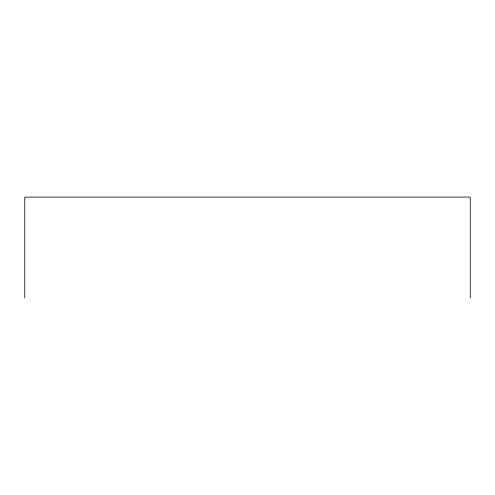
<?xml version="1.0" encoding="UTF-8"?>
<svg xmlns="http://www.w3.org/2000/svg" width="495" height="495" viewBox="0 0 495 495"><rect width="100%" height="100%" fill="white"/><g stroke="black" fill="none" stroke-linecap="round" stroke-linejoin="round"><path stroke-width="0.74" d="M470.25 297.91L470.25 197.09L24.75 197.09L24.75 297.91"/></g></svg>
